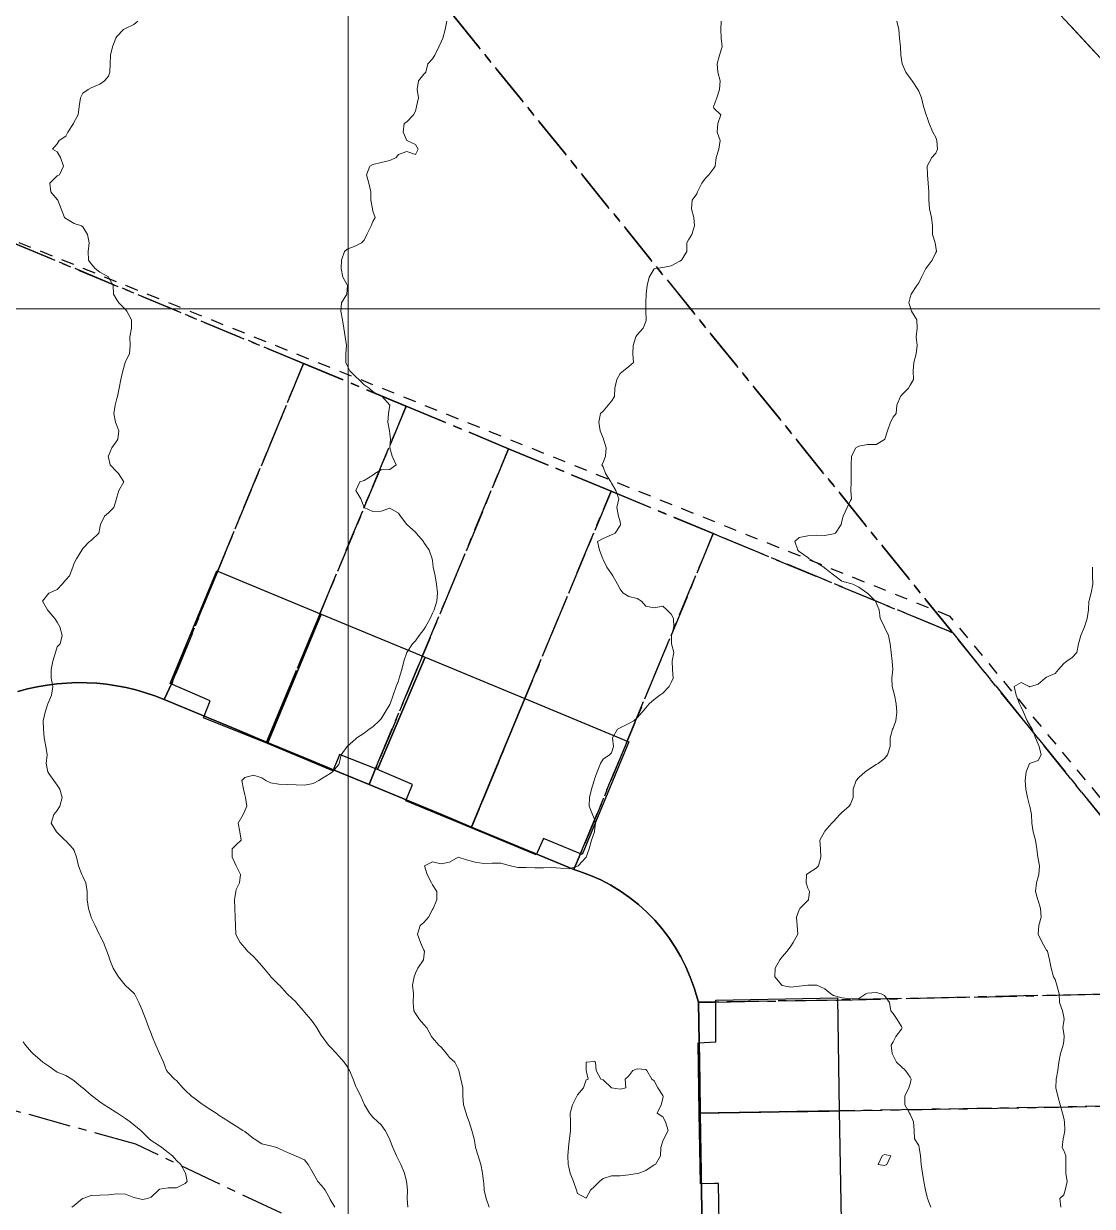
# Model space of a CAD drawing. Header units: centimetres. Extents: x 0 to 642158, y -847 to 649707.
# Drawn here: x 616547.8 to 616610.4, y 621234.8 to 621304.1 of the extents above; entities that cross this region are included whole.
import ezdxf

# ---------------------------------------------------------------- set-up
doc = ezdxf.new("R2010")
doc.units = ezdxf.units.CM
doc.header["$MEASUREMENT"] = 0
doc.linetypes.add('CENTERX2', pattern=[4, 2.5, -0.5, 0.5, -0.5])
doc.linetypes.add('JIS_02_0.7', pattern=[1.35, 0.75, -0.6])
for name, color, linetype, lineweight in [('MEV_grille', 254, 'Continuous', 9), ('WAL_parcellaire agricole', 7, 'JIS_02_0.7', 25), ('WAL_topographie 0.5', 253, 'Continuous', 20)]:
    doc.layers.add(name, color=color, linetype=linetype, lineweight=lineweight)
doc.layers.add('SPW_batiments', color=7, linetype='Continuous')
doc.layers.add('SPW_parcellaire cadastral', color=7, linetype='CENTERX2', lineweight=25, true_color=0xff0542)

# ---------------------------------------------------------------- blocks, each defined once
blk = doc.blocks.new('*U114')
at = {"layer": 'MEV_grille', "transparency": 33554687}
blk.add_lwpolyline([(-1338.461, 0), (1338.461, 0)], dxfattribs=at)
blk = doc.blocks.new('*U115')
at = {"layer": 'MEV_grille', "color": 0, "linetype": 'ByBlock', "lineweight": -2, "transparency": 16777216}
blk.add_blockref('*U114', (0, -1100), dxfattribs=at)
blk = doc.blocks.new('*U112')
at = {"layer": 'MEV_grille', "transparency": 33554687}
blk.add_lwpolyline([(0, 1825.476), (0, -1825.476)], dxfattribs=at)
blk = doc.blocks.new('*U113')
at = {"layer": 'MEV_grille', "color": 0, "linetype": 'ByBlock', "lineweight": -2, "transparency": 16777216}
blk.add_blockref('*U112', (1200, 0), dxfattribs=at)

msp = doc.modelspace()

# ---------------------------------------------------------------- linework, layer by layer
at = {"layer": 'SPW_batiments'}
for points in [[(616565.22, 621269.497), (616562.075, 621261.912), (616558.325, 621263.415), (616558.72, 621264.421), (616556.364, 621265.427), (616559.104, 621272.032), (616565.22, 621269.497)], [(616571.313, 621266.973), (616568.527, 621260.386), (616566.302, 621261.266), (616566.215, 621261.061), (616565.904, 621260.323), (616562.075, 621261.912), (616565.22, 621269.497), (616571.313, 621266.973)], [(616577.167, 621264.548), (616574.017, 621256.976), (616570.187, 621258.56), (616570.584, 621259.518), (616568.527, 621260.386), (616571.313, 621266.973), (616577.167, 621264.548)], [(616583.259, 621262.023), (616580.521, 621255.414), (616578.256, 621256.35), (616577.833, 621255.389), (616574.017, 621256.976), (616577.167, 621264.548), (616583.259, 621262.023)], [(616595.598, 621240.4), (616587.391, 621240.263), (616587.326, 621244.379), (616588.351, 621244.432), (616588.351, 621246.873), (616595.494, 621247.012), (616595.598, 621240.4)], [(616595.699, 621233.949), (616588.556, 621233.793), (616588.509, 621236.138), (616588.285, 621236.135), (616587.461, 621236.123), (616587.391, 621240.263), (616595.598, 621240.4), (616595.699, 621233.949)]]:
    msp.add_lwpolyline(points, dxfattribs=at)
at = {"layer": 'SPW_parcellaire cadastral'}
for points in [[(616651.422, 621258.507), (616576.519, 621339.063), (616538.765, 621393.309)], [(616576.519, 621339.063), (616651.422, 621258.507), (616626.91, 621237.93), (616624.51, 621240.895), (616622.582, 621243.277), (616619.241, 621247.406), (616602.247, 621268.403), (616557.817, 621323.301), (616576.519, 621339.063)], [(616538.665, 621307.161), (616557.817, 621323.301), (616602.247, 621268.403), (616588.207, 621274.218), (616582.216, 621276.705), (616576.212, 621279.196), (616570.208, 621281.687), (616564.193, 621284.183), (616528.827, 621298.87), (616538.665, 621307.161)], [(616528.827, 621298.87), (616564.193, 621284.183), (616559.161, 621272.044), (616556.474, 621265.448), (616556.024, 621264.497)], [(616556.024, 621264.497), (616556.474, 621265.448), (616559.161, 621272.044), (616564.193, 621284.183), (616570.208, 621281.687), (616565.163, 621269.549), (616562.431, 621262.976), (616562.028, 621262.006), (616560.32, 621262.715), (616558.196, 621263.597), (616556.024, 621264.497)], [(616568.032, 621259.515), (616566.324, 621260.224), (616564.199, 621261.106), (616562.028, 621262.006), (616562.431, 621262.976), (616565.163, 621269.549), (616570.208, 621281.687), (616576.212, 621279.196), (616571.166, 621267.054), (616568.435, 621260.485), (616568.032, 621259.515)], [(616568.032, 621259.515), (616568.435, 621260.485), (616571.166, 621267.054), (616576.212, 621279.196), (616582.216, 621276.705), (616577.168, 621264.56), (616574.439, 621257.994), (616574.036, 621257.024), (616572.327, 621257.733), (616570.203, 621258.615), (616568.032, 621259.515)], [(616574.036, 621257.024), (616574.439, 621257.994), (616577.168, 621264.56), (616582.216, 621276.705), (616588.207, 621274.218), (616583.17, 621262.065), (616580.442, 621255.503), (616580.039, 621254.533), (616578.331, 621255.242), (616576.207, 621256.124), (616574.036, 621257.024)], [(616602.247, 621268.403), (616619.241, 621247.406), (616595.508, 621246.887), (616588.386, 621246.77), (616587.336, 621246.753), (616587.081, 621247.601), (616586.861, 621248.223), (616586.602, 621248.832), (616586.306, 621249.422), (616585.974, 621249.993), (616585.608, 621250.542), (616585.207, 621251.068), (616584.776, 621251.568), (616584.313, 621252.039), (616583.822, 621252.481), (616583.305, 621252.892), (616582.764, 621253.27), (616582.2, 621253.613), (616581.615, 621253.921), (616581.013, 621254.191), (616580.394, 621254.424), (616580.039, 621254.533), (616580.442, 621255.503), (616583.17, 621262.065), (616588.207, 621274.218), (616602.247, 621268.403)], [(616556.024, 621264.497), (616555.48, 621264.708), (616554.928, 621264.895), (616554.366, 621265.055), (616553.799, 621265.192), (616553.226, 621265.302), (616552.649, 621265.387), (616552.068, 621265.445), (616551.485, 621265.478), (616550.902, 621265.484), (616550.319, 621265.464), (616549.737, 621265.418), (616549.158, 621265.346), (616548.583, 621265.248), (616548.013, 621265.124), (616547.449, 621264.975)], [(616547.449, 621264.975), (616548.013, 621265.124), (616548.583, 621265.248), (616549.158, 621265.346), (616549.737, 621265.418), (616550.319, 621265.464), (616550.902, 621265.484), (616551.485, 621265.478), (616552.068, 621265.445), (616552.649, 621265.387), (616553.226, 621265.302), (616553.799, 621265.192), (616554.366, 621265.055), (616554.928, 621264.895), (616555.48, 621264.708), (616556.024, 621264.497), (616558.196, 621263.597), (616560.32, 621262.715), (616562.028, 621262.006), (616564.199, 621261.106), (616566.324, 621260.224), (616568.032, 621259.515), (616570.203, 621258.615), (616572.327, 621257.733), (616574.036, 621257.024), (616576.207, 621256.124), (616578.331, 621255.242), (616580.039, 621254.533), (616580.394, 621254.424), (616581.013, 621254.191), (616581.615, 621253.921), (616582.2, 621253.613), (616582.764, 621253.27), (616583.305, 621252.892), (616583.822, 621252.481), (616584.313, 621252.039), (616584.776, 621251.568), (616585.207, 621251.068), (616585.608, 621250.542), (616585.974, 621249.993), (616586.306, 621249.422), (616586.602, 621248.832), (616586.861, 621248.223), (616587.081, 621247.601), (616587.336, 621246.753), (616587.376, 621244.403), (616587.415, 621242.103), (616587.447, 621240.254), (616587.487, 621237.903), (616587.525, 621235.604), (616587.557, 621233.755)], [(616566.513, 621232.676), (616554.363, 621238.433), (616540.012, 621242.413), (616526.085, 621244.445), (616518.626, 621244.613), (616516.917, 621256.257), (616521.062, 621251.979), (616526.032, 621246.878), (616526.723, 621246.086), (616528.418, 621247.715), (616530.075, 621249.31), (616531.408, 621250.592)], [(616587.336, 621246.753), (616588.386, 621246.77), (616595.508, 621246.887), (616619.241, 621247.406), (616622.582, 621243.277), (616624.51, 621240.895), (616595.614, 621240.387), (616588.497, 621240.271), (616587.447, 621240.254), (616587.415, 621242.103), (616587.376, 621244.403), (616587.336, 621246.753)], [(616587.557, 621233.755), (616587.525, 621235.604), (616587.487, 621237.903), (616587.447, 621240.254), (616588.497, 621240.271), (616595.614, 621240.387), (616624.51, 621240.895), (616626.91, 621237.93), (616622.219, 621234.321), (616595.72, 621233.888), (616588.607, 621233.772), (616587.557, 621233.755)]]:
    msp.add_lwpolyline(points, dxfattribs=at)
at = {"layer": 'WAL_parcellaire agricole'}
msp.add_lwpolyline([(616810.251, 621070.768), (616781.35, 621080.764), (616765.85, 621085.362), (616748.357, 621090.818), (616682.918, 621169.639), (616661.738, 621197.449), (616602.087, 621269.369), (616526.994, 621299.499), (616576.822, 621338.338), (616533.815, 621402.665), (616552.813, 621416.834), (616582.717, 621382.138), (616635.423, 621323.445), (616688.43, 621261.152), (616732.293, 621211.325), (616828.245, 621125.169), (616881.648, 621072.228), (616874.217, 621071.21), (616845.277, 621069.528), (616834.321, 621069.895), (616821.725, 621073.496), (616819.913, 621067.675), (616810.251, 621070.768)], dxfattribs=at)
at = {"layer": 'WAL_topographie 0.5'}
for points in [[(616554.474, 621304.25), (616554.25, 621304.043), (616553.75, 621303.817), (616553.645, 621303.75), (616553.25, 621303.355), (616553.191, 621303.25), (616553, 621302.75), (616552.883, 621302.25), (616552.858, 621301.75), (616552.839, 621301.25), (616552.75, 621301.015), (616552.525, 621300.75), (616552.25, 621300.56), (616551.75, 621300.35), (616551.566, 621300.25), (616551.25, 621300.019), (616551.11, 621299.75), (616551.039, 621299.25), (616550.975, 621298.75), (616550.75, 621298.341), (616550.711, 621298.25), (616550.38, 621297.75), (616550.25, 621297.5), (616549.861, 621297.25), (616549.75, 621297.068), (616549.481, 621296.75), (616549.75, 621296.591), (616549.947, 621296.25), (616550.128, 621295.75), (616549.875, 621295.25), (616549.75, 621295.185), (616549.314, 621294.75), (616549.371, 621294.25), (616549.75, 621293.804), (616549.794, 621293.75), (616549.984, 621293.25), (616550.173, 621292.75), (616550.25, 621292.676), (616550.75, 621292.393), (616551.179, 621292.25), (616551.25, 621292.202), (616551.529, 621291.75), (616551.625, 621291.25), (616551.57, 621290.75), (616551.588, 621290.25), (616551.75, 621290.03), (616551.983, 621289.75), (616552.25, 621289.545), (616552.75, 621289.26), (616552.759, 621289.25), (616553.033, 621288.75), (616553.042, 621288.25), (616553.25, 621287.917), (616553.361, 621287.75), (616553.75, 621287.343), (616553.824, 621287.25), (616554.1, 621286.75), (616554.115, 621286.25), (616554, 621285.75), (616554.018, 621285.25), (616553.988, 621284.75), (616553.75, 621284.296), (616553.733, 621284.25), (616553.588, 621283.75), (616553.48, 621283.25), (616553.379, 621282.75), (616553.287, 621282.25), (616553.25, 621282.139), (616553.141, 621281.75), (616553.079, 621281.25), (616553.177, 621280.75), (616553.25, 621280.55), (616553.362, 621280.25), (616553.307, 621279.75), (616553.25, 621279.663), (616552.962, 621279.25), (616552.75, 621278.783), (616552.732, 621278.75), (616552.75, 621278.679), (616552.847, 621278.25), (616553.25, 621277.833), (616553.35, 621277.75), (616553.655, 621277.25), (616553.363, 621276.75), (616553.25, 621276.361), (616553.22, 621276.25), (616553.06, 621275.75), (616552.75, 621275.44), (616552.53, 621275.25), (616552.279, 621274.75), (616552.25, 621274.55), (616552.182, 621274.25), (616551.75, 621273.818), (616551.65, 621273.75), (616551.25, 621273.35), (616551.185, 621273.25), (616550.881, 621272.75), (616550.75, 621272.477), (616550.657, 621272.25), (616550.472, 621271.75), (616550.25, 621271.5), (616550.05, 621271.25), (616549.75, 621270.934), (616549.312, 621270.75), (616549.25, 621270.721), (616548.887, 621270.25), (616549.176, 621269.75), (616549.25, 621269.657), (616549.617, 621269.25), (616549.75, 621269.028), (616549.906, 621268.75), (616550.036, 621268.25), (616549.932, 621267.75), (616549.75, 621267.583), (616549.642, 621267.25), (616549.485, 621266.75), (616549.387, 621266.25), (616549.393, 621265.75), (616549.488, 621265.25), (616549.417, 621264.75), (616549.25, 621264.382), (616549.203, 621264.25), (616549.048, 621263.75), (616548.931, 621263.25), (616548.952, 621262.75), (616548.978, 621262.25), (616549.078, 621261.75), (616549.165, 621261.25), (616549.108, 621260.75), (616549.205, 621260.25), (616549.25, 621260.167), (616549.556, 621259.75), (616549.75, 621259.479), (616549.901, 621259.25), (616550.047, 621258.75), (616549.911, 621258.25), (616549.75, 621258), (616549.552, 621257.75), (616549.404, 621257.25), (616549.709, 621256.75), (616549.75, 621256.698), (616550.198, 621256.25), (616550.25, 621256.206), (616550.693, 621255.75), (616550.75, 621255.645), (616550.889, 621255.25), (616550.989, 621254.75), (616551.186, 621254.25), (616551.25, 621254.131), (616551.436, 621253.75), (616551.511, 621253.25), (616551.505, 621252.75), (616551.583, 621252.25), (616551.739, 621251.75), (616551.75, 621251.721), (616551.979, 621251.25), (616552.208, 621250.75), (616552.25, 621250.675), (616552.457, 621250.25), (616552.66, 621249.75), (616552.75, 621249.5), (616552.838, 621249.25), (616553.036, 621248.75), (616553.25, 621248.409), (616553.34, 621248.25), (616553.738, 621247.75), (616553.75, 621247.739), (616554.25, 621247.298), (616554.288, 621247.25), (616554.541, 621246.75), (616554.743, 621246.25), (616554.75, 621246.234), (616554.939, 621245.75), (616555.119, 621245.25), (616555.25, 621244.917), (616555.324, 621244.75), (616555.529, 621244.25), (616555.75, 621243.75), (616555.75, 621243.75), (616555.976, 621243.25), (616556.162, 621242.75), (616556.25, 621242.645), (616556.628, 621242.25), (616556.75, 621242.164), (616557.113, 621241.75), (616557.25, 621241.605), (616557.621, 621241.25), (616557.75, 621241.157), (616558.25, 621240.788), (616558.31, 621240.75), (616558.75, 621240.449), (616559.072, 621240.25), (616559.25, 621240.129), (616559.75, 621239.803), (616559.829, 621239.75), (616560.25, 621239.491), (616560.627, 621239.25), (616560.75, 621239.174), (616561.25, 621238.774), (616561.288, 621238.75), (616561.75, 621238.461), (616562.25, 621238.343), (616562.617, 621238.25), (616562.75, 621238.185), (616563.25, 621237.95), (616563.724, 621237.75), (616563.75, 621237.739), (616564.25, 621237.512), (616564.458, 621237.25), (616564.75, 621236.75), (616564.75, 621236.75), (616565.03, 621236.25), (616565.25, 621236.011), (616565.457, 621235.75), (616565.738, 621235.25), (616565.75, 621235.202), (616566.021, 621234.75)], [(616572.583, 621304.25), (616572.5, 621303.75), (616572.35, 621303.25), (616572.25, 621303.028), (616572.131, 621302.75), (616571.883, 621302.25), (616571.75, 621302.05), (616571.477, 621301.75), (616571.365, 621301.25), (616571.25, 621301.143), (616570.927, 621300.75), (616570.854, 621300.25), (616570.931, 621299.75), (616570.821, 621299.25), (616570.75, 621298.981), (616570.63, 621298.75), (616570.25, 621298.354), (616570.094, 621298.25), (616570.033, 621297.75), (616570.25, 621297.25), (616570.25, 621297.25), (616570.75, 621297.015), (616570.911, 621296.75), (616570.75, 621296.429), (616570.25, 621296.617), (616569.75, 621296.442), (616569.625, 621296.25), (616569.25, 621296.08), (616568.75, 621295.968), (616568.25, 621295.857), (616568.073, 621295.75), (616567.875, 621295.25), (616568.026, 621294.75), (616568.137, 621294.25), (616568.144, 621293.75), (616568.231, 621293.25), (616568.25, 621293.107), (616568.397, 621292.75), (616568.25, 621292.5), (616568.161, 621292.25), (616567.906, 621291.75), (616567.75, 621291.417), (616567.594, 621291.25), (616567.25, 621291.078), (616566.75, 621290.879), (616566.583, 621290.75), (616566.417, 621290.25), (616566.404, 621289.75), (616566.5, 621289.25), (616566.75, 621288.796), (616566.763, 621288.75), (616566.75, 621288.5), (616566.721, 621288.25), (616566.417, 621287.75), (616566.375, 621287.25), (616566.468, 621286.75), (616566.546, 621286.25), (616566.636, 621285.75), (616566.707, 621285.25), (616566.664, 621284.75), (616566.661, 621284.25), (616566.75, 621284.065), (616566.905, 621283.75), (616567.25, 621283.411), (616567.434, 621283.25), (616567.75, 621282.946), (616568.036, 621282.75), (616568.25, 621282.553), (616568.75, 621282.282), (616568.794, 621282.25), (616569.25, 621281.75), (616569.25, 621281.75), (616569.25, 621281.75), (616569.18, 621281.25), (616569.141, 621280.75), (616569.227, 621280.25), (616569.25, 621280.083), (616569.294, 621279.75), (616569.25, 621279.25), (616569.393, 621278.75), (616569.625, 621278.25), (616569.25, 621277.985), (616568.75, 621277.958), (616568.365, 621277.75), (616568.25, 621277.643), (616567.75, 621277.322), (616567.5, 621277.25), (616567.25, 621276.75), (616567.542, 621276.25), (616567.75, 621275.75), (616567.75, 621275.75), (616568.25, 621275.509), (616568.75, 621275.54), (616569.25, 621275.714), (616569.75, 621275.417), (616569.868, 621275.25), (616570.25, 621274.75), (616570.25, 621274.75), (616570.75, 621274.306), (616570.8, 621274.25), (616571.214, 621273.75), (616571.25, 621273.705), (616571.556, 621273.25), (616571.74, 621272.75), (616571.75, 621272.65), (616571.792, 621272.25), (616571.901, 621271.75), (616571.994, 621271.25), (616572.048, 621270.75), (616572.001, 621270.25), (616571.838, 621269.75), (616571.75, 621269.555), (616571.613, 621269.25), (616571.346, 621268.75), (616571.25, 621268.605), (616570.977, 621268.25), (616570.75, 621267.933), (616570.578, 621267.75), (616570.25, 621267.255), (616570.247, 621267.25), (616570.078, 621266.75), (616569.95, 621266.25), (616569.8, 621265.75), (616569.75, 621265.583), (616569.628, 621265.25), (616569.447, 621264.75), (616569.265, 621264.25), (616569.25, 621264.207), (616568.971, 621263.75), (616568.75, 621263.364), (616568.628, 621263.25), (616568.25, 621262.898), (616568.04, 621262.75), (616567.75, 621262.531), (616567.324, 621262.25), (616567.25, 621262.194), (616566.75, 621261.75), (616566.75, 621261.75), (616566.403, 621261.25), (616566.285, 621260.75), (616566.25, 621260.687), (616565.888, 621260.25), (616565.75, 621260.167), (616565.25, 621259.856), (616565.083, 621259.75), (616564.75, 621259.581), (616564.25, 621259.483), (616563.75, 621259.497), (616563.25, 621259.516), (616562.75, 621259.536), (616562.25, 621259.621), (616561.972, 621259.75), (616561.75, 621259.908), (616561.25, 621260.068), (616560.75, 621259.917), (616560.566, 621259.75), (616560.676, 621259.25), (616560.75, 621258.917), (616560.792, 621258.75), (616560.864, 621258.25), (616560.75, 621257.972), (616560.65, 621257.75), (616560.35, 621257.25), (616560.461, 621256.75), (616560.54, 621256.25), (616560.25, 621255.975), (616560.013, 621255.75), (616560.006, 621255.25), (616560.25, 621254.75), (616560.25, 621254.75), (616560.494, 621254.25), (616560.439, 621253.75), (616560.25, 621253.361), (616560.212, 621253.25), (616560.144, 621252.75), (616560.155, 621252.25), (616560.19, 621251.75), (616560.196, 621251.25), (616560.212, 621250.75), (616560.25, 621250.696), (616560.477, 621250.25), (616560.75, 621249.937), (616560.908, 621249.75), (616561.25, 621249.436), (616561.424, 621249.25), (616561.75, 621248.886), (616561.86, 621248.75), (616562.25, 621248.283), (616562.28, 621248.25), (616562.75, 621247.773), (616562.776, 621247.75), (616563.222, 621247.25), (616563.25, 621247.222), (616563.75, 621246.758), (616563.758, 621246.75), (616564.181, 621246.25), (616564.25, 621246.174), (616564.618, 621245.75), (616564.75, 621245.577), (616564.977, 621245.25), (616565.25, 621244.784), (616565.273, 621244.75), (616565.655, 621244.25), (616565.75, 621244.137), (616566.116, 621243.75), (616566.25, 621243.597), (616566.565, 621243.25), (616566.75, 621243), (616566.893, 621242.75), (616567.105, 621242.25), (616567.25, 621241.827), (616567.288, 621241.75), (616567.557, 621241.25), (616567.75, 621240.792), (616567.769, 621240.75), (616568.054, 621240.25), (616568.25, 621240.03), (616568.545, 621239.75), (616568.75, 621239.572), (616568.98, 621239.25), (616569.223, 621238.75), (616569.25, 621238.687), (616569.421, 621238.25), (616569.641, 621237.75), (616569.75, 621237.523), (616569.902, 621237.25), (616570.108, 621236.75), (616570.235, 621236.25), (616570.25, 621236.113), (616570.28, 621235.75), (616570.272, 621235.25), (616570.297, 621234.75)], [(616588.677, 621304.25), (616588.648, 621303.75), (616588.665, 621303.25), (616588.73, 621302.75), (616588.583, 621302.25), (616588.433, 621301.75), (616588.483, 621301.25), (616588.607, 621300.75), (616588.572, 621300.25), (616588.417, 621299.75), (616588.25, 621299.288), (616588.225, 621299.25), (616588.25, 621299.15), (616588.65, 621298.75), (616588.477, 621298.25), (616588.438, 621297.75), (616588.618, 621297.25), (616588.538, 621296.75), (616588.383, 621296.25), (616588.321, 621295.75), (616588.25, 621295.625), (616587.95, 621295.25), (616587.75, 621295.05), (616587.536, 621294.75), (616587.294, 621294.25), (616587.25, 621294.135), (616586.972, 621293.75), (616586.94, 621293.25), (616587.071, 621292.75), (616587.103, 621292.25), (616586.954, 621291.75), (616586.75, 621291.429), (616586.654, 621291.25), (616586.664, 621290.75), (616586.354, 621290.25), (616586.25, 621290.187), (616585.75, 621289.908), (616585.25, 621289.821), (616584.833, 621289.75), (616584.75, 621289.727), (616584.45, 621289.25), (616584.34, 621288.75), (616584.283, 621288.25), (616584.25, 621287.75), (616584.264, 621287.25), (616584.28, 621286.75), (616584.25, 621286.65), (616584.09, 621286.25), (616583.75, 621285.864), (616583.669, 621285.75), (616583.51, 621285.25), (616583.485, 621284.75), (616583.542, 621284.25), (616583.25, 621284.016), (616582.942, 621283.75), (616582.75, 621283.594), (616582.56, 621283.25), (616582.438, 621282.75), (616582.417, 621282.25), (616582.25, 621281.972), (616582.05, 621281.75), (616581.75, 621281.39), (616581.598, 621281.25), (616581.5, 621280.75), (616581.575, 621280.25), (616581.75, 621279.813), (616581.771, 621279.75), (616581.929, 621279.25), (616581.901, 621278.75), (616581.75, 621278.389), (616581.68, 621278.25), (616581.75, 621278.131), (616581.893, 621277.75), (616582.213, 621277.25), (616582.25, 621277.176), (616582.488, 621276.75), (616582.672, 621276.25), (616582.558, 621275.75), (616582.659, 621275.25), (616582.75, 621274.917), (616582.778, 621274.75), (616582.75, 621274.688), (616582.458, 621274.25), (616582.25, 621274.141), (616581.75, 621273.927), (616581.427, 621273.75), (616581.533, 621273.25), (616581.732, 621272.75), (616581.75, 621272.705), (616581.968, 621272.25), (616582.25, 621271.868), (616582.321, 621271.75), (616582.6, 621271.25), (616582.75, 621270.969), (616582.909, 621270.75), (616583.25, 621270.536), (616583.75, 621270.412), (616584, 621270.25), (616584.25, 621269.975), (616584.75, 621269.875), (616585.25, 621269.972), (616585.49, 621269.75), (616585.75, 621269.49), (616585.878, 621269.25), (616585.902, 621268.75), (616585.764, 621268.25), (616585.77, 621267.75), (616585.893, 621267.25), (616585.806, 621266.75), (616585.816, 621266.25), (616585.864, 621265.75), (616585.75, 621265.5), (616585.628, 621265.25), (616585.25, 621264.863), (616585.083, 621264.75), (616584.75, 621264.5), (616584.45, 621264.25), (616584.25, 621264), (616584.036, 621263.75), (616583.75, 621263.417), (616583.55, 621263.25), (616583.25, 621263.1), (616582.75, 621262.833), (616582.594, 621262.75), (616582.31, 621262.25), (616582.368, 621261.75), (616582.25, 621261.375), (616582.125, 621261.25), (616581.75, 621261.01), (616581.595, 621260.75), (616581.4, 621260.25), (616581.25, 621259.833), (616581.224, 621259.75), (616581.071, 621259.25), (616580.952, 621258.75), (616580.932, 621258.25), (616581.138, 621257.75), (616581.25, 621257.485), (616581.303, 621257.25), (616581.25, 621256.806), (616581.242, 621256.75), (616581.073, 621256.25), (616580.934, 621255.75), (616580.75, 621255.25), (616580.75, 621255.25), (616580.287, 621254.75), (616580.25, 621254.731), (616579.75, 621254.578), (616579.25, 621254.613), (616578.75, 621254.643), (616578.25, 621254.627), (616577.75, 621254.637), (616577.25, 621254.643), (616576.75, 621254.658), (616576.329, 621254.75), (616576.25, 621254.769), (616575.75, 621254.899), (616575.25, 621254.899), (616574.75, 621254.895), (616574.25, 621254.966), (616573.75, 621255.103), (616573.25, 621255.25), (616572.75, 621254.966), (616572.25, 621254.877), (616571.75, 621254.98), (616571.29, 621254.75), (616571.445, 621254.25), (616571.701, 621253.75), (616571.75, 621253.637), (616572.005, 621253.25), (616572.011, 621252.75), (616571.791, 621252.25), (616571.75, 621252.187), (616571.522, 621251.75), (616571.25, 621251.437), (616571.036, 621251.25), (616570.872, 621250.75), (616571.05, 621250.25), (616571.25, 621249.813), (616571.286, 621249.75), (616571.25, 621249.417), (616571.222, 621249.25), (616570.893, 621248.75), (616570.75, 621248.464), (616570.671, 621248.25), (616570.569, 621247.75), (616570.635, 621247.25), (616570.617, 621246.75), (616570.65, 621246.25), (616570.75, 621246.105), (616570.987, 621245.75), (616571.25, 621245.456), (616571.417, 621245.25), (616571.694, 621244.75), (616571.75, 621244.668), (616572.13, 621244.25), (616572.25, 621244.125), (616572.565, 621243.75), (616572.75, 621243.52), (616573.057, 621243.25), (616573.25, 621242.864), (616573.288, 621242.75), (616573.414, 621242.25), (616573.524, 621241.75), (616573.525, 621241.25), (616573.567, 621240.75), (616573.718, 621240.25), (616573.75, 621240.159), (616573.894, 621239.75), (616574.058, 621239.25), (616574.184, 621238.75), (616574.25, 621238.406), (616574.279, 621238.25), (616574.429, 621237.75), (616574.577, 621237.25), (616574.687, 621236.75), (616574.745, 621236.25), (616574.75, 621236.179), (616574.788, 621235.75), (616574.897, 621235.25), (616575.071, 621234.75)], [(616598.961, 621304.25), (616599.086, 621303.75), (616599.133, 621303.25), (616599.175, 621302.75), (616599.208, 621302.25), (616599.25, 621302), (616599.291, 621301.75), (616599.5, 621301.25), (616599.75, 621300.911), (616599.872, 621300.75), (616600.208, 621300.25), (616600.25, 621300.15), (616600.406, 621299.75), (616600.524, 621299.25), (616600.695, 621298.75), (616600.75, 621298.607), (616600.873, 621298.25), (616601.087, 621297.75), (616601.25, 621297.423), (616601.313, 621297.25), (616601.359, 621296.75), (616601.25, 621296.512), (616601.021, 621296.25), (616600.75, 621295.75), (616600.771, 621295.25), (616600.815, 621294.75), (616600.842, 621294.25), (616600.842, 621293.75), (616600.883, 621293.25), (616601.006, 621292.75), (616601.062, 621292.25), (616601.062, 621291.75), (616601.223, 621291.25), (616601.25, 621291), (616601.292, 621290.75), (616601.25, 621290.683), (616601.047, 621290.25), (616600.75, 621289.854), (616600.676, 621289.75), (616600.422, 621289.25), (616600.25, 621288.917), (616600.146, 621288.75), (616599.806, 621288.25), (616599.75, 621288.062), (616599.669, 621287.75), (616599.75, 621287.5), (616599.828, 621287.25), (616600.146, 621286.75), (616600.167, 621286.25), (616600.105, 621285.75), (616600.153, 621285.25), (616600.112, 621284.75), (616599.957, 621284.25), (616599.933, 621283.75), (616599.946, 621283.25), (616599.75, 621282.926), (616599.647, 621282.75), (616599.25, 621282.324), (616599.179, 621282.25), (616598.979, 621281.75), (616598.926, 621281.25), (616598.75, 621281.05), (616598.595, 621280.75), (616598.429, 621280.25), (616598.264, 621279.75), (616598.25, 621279.73), (616597.75, 621279.433), (616597.25, 621279.436), (616596.75, 621279.341), (616596.573, 621279.25), (616596.303, 621278.75), (616596.3, 621278.25), (616596.292, 621277.75), (616596.285, 621277.25), (616596.273, 621276.75), (616596.321, 621276.25), (616596.25, 621276.167), (616596.058, 621275.75), (616595.822, 621275.25), (616595.75, 621274.938), (616595.703, 621274.75), (616595.365, 621274.25), (616595.25, 621274.197), (616594.75, 621274.108), (616594.25, 621274.118), (616593.75, 621274.094), (616593.25, 621273.996), (616592.995, 621273.75), (616593.163, 621273.25), (616593.25, 621273.176), (616593.75, 621272.816), (616593.836, 621272.75), (616594.25, 621272.525), (616594.682, 621272.25), (616594.75, 621272.193), (616595.25, 621271.806), (616595.334, 621271.75), (616595.75, 621271.426), (616596.25, 621271.301), (616596.395, 621271.25), (616596.75, 621271.087), (616597.217, 621270.75), (616597.25, 621270.72), (616597.72, 621270.25), (616597.75, 621270.17), (616597.934, 621269.75), (616597.996, 621269.25), (616598.241, 621268.75), (616598.25, 621268.727), (616598.483, 621268.25), (616598.573, 621267.75), (616598.646, 621267.25), (616598.689, 621266.75), (616598.728, 621266.25), (616598.686, 621265.75), (616598.697, 621265.25), (616598.75, 621265.044), (616598.826, 621264.75), (616598.925, 621264.25), (616598.964, 621263.75), (616598.917, 621263.25), (616598.75, 621262.818), (616598.719, 621262.75), (616598.587, 621262.25), (616598.569, 621261.75), (616598.413, 621261.25), (616598.25, 621261.047), (616597.883, 621260.75), (616597.75, 621260.679), (616597.25, 621260.365), (616597.109, 621260.25), (616596.75, 621259.924), (616596.58, 621259.75), (616596.411, 621259.25), (616596.417, 621258.75), (616596.25, 621258.371), (616596.177, 621258.25), (616595.75, 621257.884), (616595.623, 621257.75), (616595.25, 621257.35), (616595.161, 621257.25), (616594.75, 621256.778), (616594.722, 621256.75), (616594.457, 621256.25), (616594.5, 621255.75), (616594.523, 621255.25), (616594.369, 621254.75), (616594.25, 621254.618), (616593.75, 621254.309), (616593.673, 621254.25), (616593.646, 621253.75), (616593.75, 621253.438), (616593.85, 621253.25), (616593.8, 621252.75), (616593.75, 621252.714), (616593.286, 621252.25), (616593.25, 621252.167), (616593.094, 621251.75), (616593.135, 621251.25), (616593.159, 621250.75), (616592.901, 621250.25), (616592.75, 621250.042), (616592.538, 621249.75), (616592.25, 621249.411), (616592.114, 621249.25), (616591.842, 621248.75), (616591.823, 621248.25), (616592.229, 621247.75), (616592.25, 621247.74), (616592.75, 621247.638), (616593.25, 621247.689), (616593.75, 621247.75), (616593.75, 621247.75), (616594.25, 621247.764), (616594.283, 621247.75), (616594.75, 621247.544), (616595.095, 621247.25), (616595.25, 621247.15), (616595.75, 621247.017), (616596.25, 621246.958), (616596.75, 621246.98), (616597.159, 621247.25), (616597.25, 621247.292), (616597.75, 621247.318), (616598.05, 621247.25), (616598.25, 621247.157), (616598.532, 621246.75), (616598.625, 621246.25), (616598.75, 621246.104), (616598.992, 621245.75), (616599.25, 621245.331), (616599.285, 621245.25), (616599.25, 621245.173), (616598.92, 621244.75), (616598.75, 621244.446), (616598.628, 621244.25), (616598.691, 621243.75), (616598.75, 621243.639), (616598.956, 621243.25), (616599.25, 621242.972), (616599.485, 621242.75), (616599.75, 621242.375), (616599.807, 621242.25), (616599.75, 621241.977), (616599.676, 621241.75), (616599.438, 621241.25), (616599.433, 621240.75), (616599.715, 621240.25), (616599.75, 621240.204), (616599.946, 621239.75), (616599.988, 621239.25), (616600.009, 621238.75), (616600.25, 621238.361), (616600.282, 621238.25), (616600.362, 621237.75), (616600.397, 621237.25), (616600.474, 621236.75), (616600.552, 621236.25), (616600.654, 621235.75), (616600.75, 621235.341), (616600.768, 621235.25), (616600.963, 621234.75)], [(616610.442, 621272.25), (616610.431, 621271.75), (616610.457, 621271.25), (616610.368, 621270.75), (616610.25, 621270.306), (616610.233, 621270.25), (616610.203, 621269.75), (616610.118, 621269.25), (616609.977, 621268.75), (616609.75, 621268.25), (616609.75, 621268.25), (616609.616, 621267.75), (616609.523, 621267.25), (616609.25, 621266.96), (616608.94, 621266.75), (616608.75, 621266.612), (616608.441, 621266.25), (616608.25, 621266.026), (616607.75, 621265.806), (616607.667, 621265.75), (616607.25, 621265.393), (616606.822, 621265.25), (616606.75, 621265.239), (616606.726, 621265.25), (616606.25, 621265.494), (616605.85, 621265.25), (616605.972, 621264.75), (616606.159, 621264.25), (616606.25, 621264.052), (616606.402, 621263.75), (616606.615, 621263.25), (616606.75, 621263.019), (616606.893, 621262.75), (616607.099, 621262.25), (616607.25, 621261.872), (616607.307, 621261.75), (616607.428, 621261.25), (616607.25, 621260.917), (616606.75, 621260.75), (616606.75, 621260.75), (616606.542, 621260.25), (616606.49, 621259.75), (616606.534, 621259.25), (616606.637, 621258.75), (616606.75, 621258.288), (616606.762, 621258.25), (616606.855, 621257.75), (616606.875, 621257.25), (616606.96, 621256.75), (616607.105, 621256.25), (616607.18, 621255.75), (616607.235, 621255.25), (616607.25, 621255.167), (616607.326, 621254.75), (616607.3, 621254.25), (616607.25, 621254.114), (616607.165, 621253.75), (616607.093, 621253.25), (616607.234, 621252.75), (616607.25, 621252.714), (616607.398, 621252.25), (616607.439, 621251.75), (616607.294, 621251.25), (616607.26, 621250.75), (616607.485, 621250.25), (616607.75, 621249.817), (616607.795, 621249.75), (616607.921, 621249.25), (616608.008, 621248.75), (616608.154, 621248.25), (616608.25, 621248.084), (616608.343, 621247.75), (616608.485, 621247.25), (616608.514, 621246.75), (616608.675, 621246.25), (616608.75, 621245.875), (616608.774, 621245.75), (616608.75, 621245.65), (616608.693, 621245.25), (616608.75, 621244.917), (616608.771, 621244.75), (616608.75, 621244.5), (616608.727, 621244.25), (616608.56, 621243.75), (616608.464, 621243.25), (616608.417, 621242.75), (616608.306, 621242.25), (616608.282, 621241.75), (616608.413, 621241.25), (616608.548, 621240.75), (616608.689, 621240.25), (616608.75, 621239.959), (616608.793, 621239.75), (616608.821, 621239.25), (616608.75, 621238.932), (616608.713, 621238.75), (616608.671, 621238.25), (616608.75, 621238.074), (616608.875, 621237.75), (616608.872, 621237.25), (616608.87, 621236.75), (616608.946, 621236.25), (616608.841, 621235.75), (616608.75, 621235.477), (616608.523, 621235.25), (616608.583, 621234.75)], [(616547.75, 621244.429), (616547.895, 621244.25), (616548.25, 621243.828), (616548.319, 621243.75), (616548.75, 621243.372), (616548.898, 621243.25), (616549.25, 621243.003), (616549.617, 621242.75), (616549.75, 621242.668), (616550.25, 621242.457), (616550.608, 621242.25), (616550.75, 621242.154), (616551.235, 621241.75), (616551.25, 621241.738), (616551.75, 621241.312), (616551.817, 621241.25), (616552.25, 621240.912), (616552.5, 621240.75), (616552.75, 621240.585), (616553.25, 621240.275), (616553.288, 621240.25), (616553.75, 621239.948), (616554.02, 621239.75), (616554.25, 621239.569), (616554.645, 621239.25), (616554.75, 621239.143), (616555.149, 621238.75), (616555.25, 621238.653), (616555.75, 621238.334), (616555.888, 621238.25), (616556.25, 621237.954), (616556.514, 621237.75), (616556.75, 621237.49), (616557, 621237.25), (616557.25, 621236.788), (616557.272, 621236.75), (616557.37, 621236.25), (616557.25, 621236.139), (616556.75, 621235.884), (616556.25, 621235.879), (616555.75, 621235.808), (616555.679, 621235.75), (616555.25, 621235.338), (616555.046, 621235.25), (616554.75, 621235.197), (616554.49, 621235.25), (616554.25, 621235.319), (616553.75, 621235.503), (616553.25, 621235.537), (616552.75, 621235.471), (616552.25, 621235.451), (616551.75, 621235.422), (616551.25, 621235.259), (616551.235, 621235.25), (616550.75, 621234.84), (616550.61, 621234.75)], [(616580.75, 621235.271), (616581.011, 621235.75), (616581.25, 621235.952), (616581.548, 621236.25), (616581.75, 621236.434), (616582.25, 621236.583), (616582.75, 621236.587), (616583.25, 621236.643), (616583.75, 621236.718), (616583.843, 621236.75), (616584.25, 621236.891), (616584.75, 621237.219), (616584.819, 621237.25), (616585.118, 621237.75), (616585.142, 621238.25), (616585.25, 621238.62), (616585.308, 621238.75), (616585.559, 621239.25), (616585.404, 621239.75), (616585.25, 621240.046), (616584.927, 621240.25), (616585.15, 621240.75), (616585.25, 621241.125), (616585.264, 621241.25), (616585.25, 621241.292), (616584.961, 621241.75), (616584.75, 621242.15), (616584.607, 621242.25), (616584.312, 621242.75), (616584.25, 621242.812), (616583.75, 621242.857), (616583.499, 621242.75), (616583.25, 621242.45), (616583.05, 621242.25), (616583.083, 621241.75), (616582.75, 621241.659), (616582.25, 621241.75), (616582.25, 621241.75), (616581.75, 621242.214), (616581.625, 621242.25), (616581.35, 621242.75), (616581.303, 621243.25), (616581.25, 621243.281), (616580.75, 621243.25), (616580.75, 621242.75), (616580.875, 621242.25), (616580.75, 621242.2), (616580.595, 621241.75), (616580.25, 621241.333), (616580.208, 621241.25), (616579.96, 621240.75), (616579.825, 621240.25), (616579.835, 621239.75), (616579.845, 621239.25), (616579.788, 621238.75), (616579.75, 621238.464), (616579.726, 621238.25), (616579.676, 621237.75), (616579.708, 621237.25), (616579.75, 621237.083), (616579.827, 621236.75), (616580.008, 621236.25), (616580.192, 621235.75), (616580.25, 621235.556), (616580.75, 621235.271)], [(616598.25, 621237.187), (616598.375, 621237.25), (616598.625, 621237.75), (616598.25, 621237.829), (616598.114, 621237.75), (616597.875, 621237.25), (616598.25, 621237.187)]]:
    msp.add_lwpolyline(points, dxfattribs=at)

# ---------------------------------------------------------------- block references
at = {"layer": 'MEV_grille', "transparency": 33554687}
for name, p in [('*U113', (615366.814, 620593.644)), ('*U115', (616669.481, 622387.381))]:
    msp.add_blockref(name, p, dxfattribs=at)

doc.saveas('drawing.dxf')
